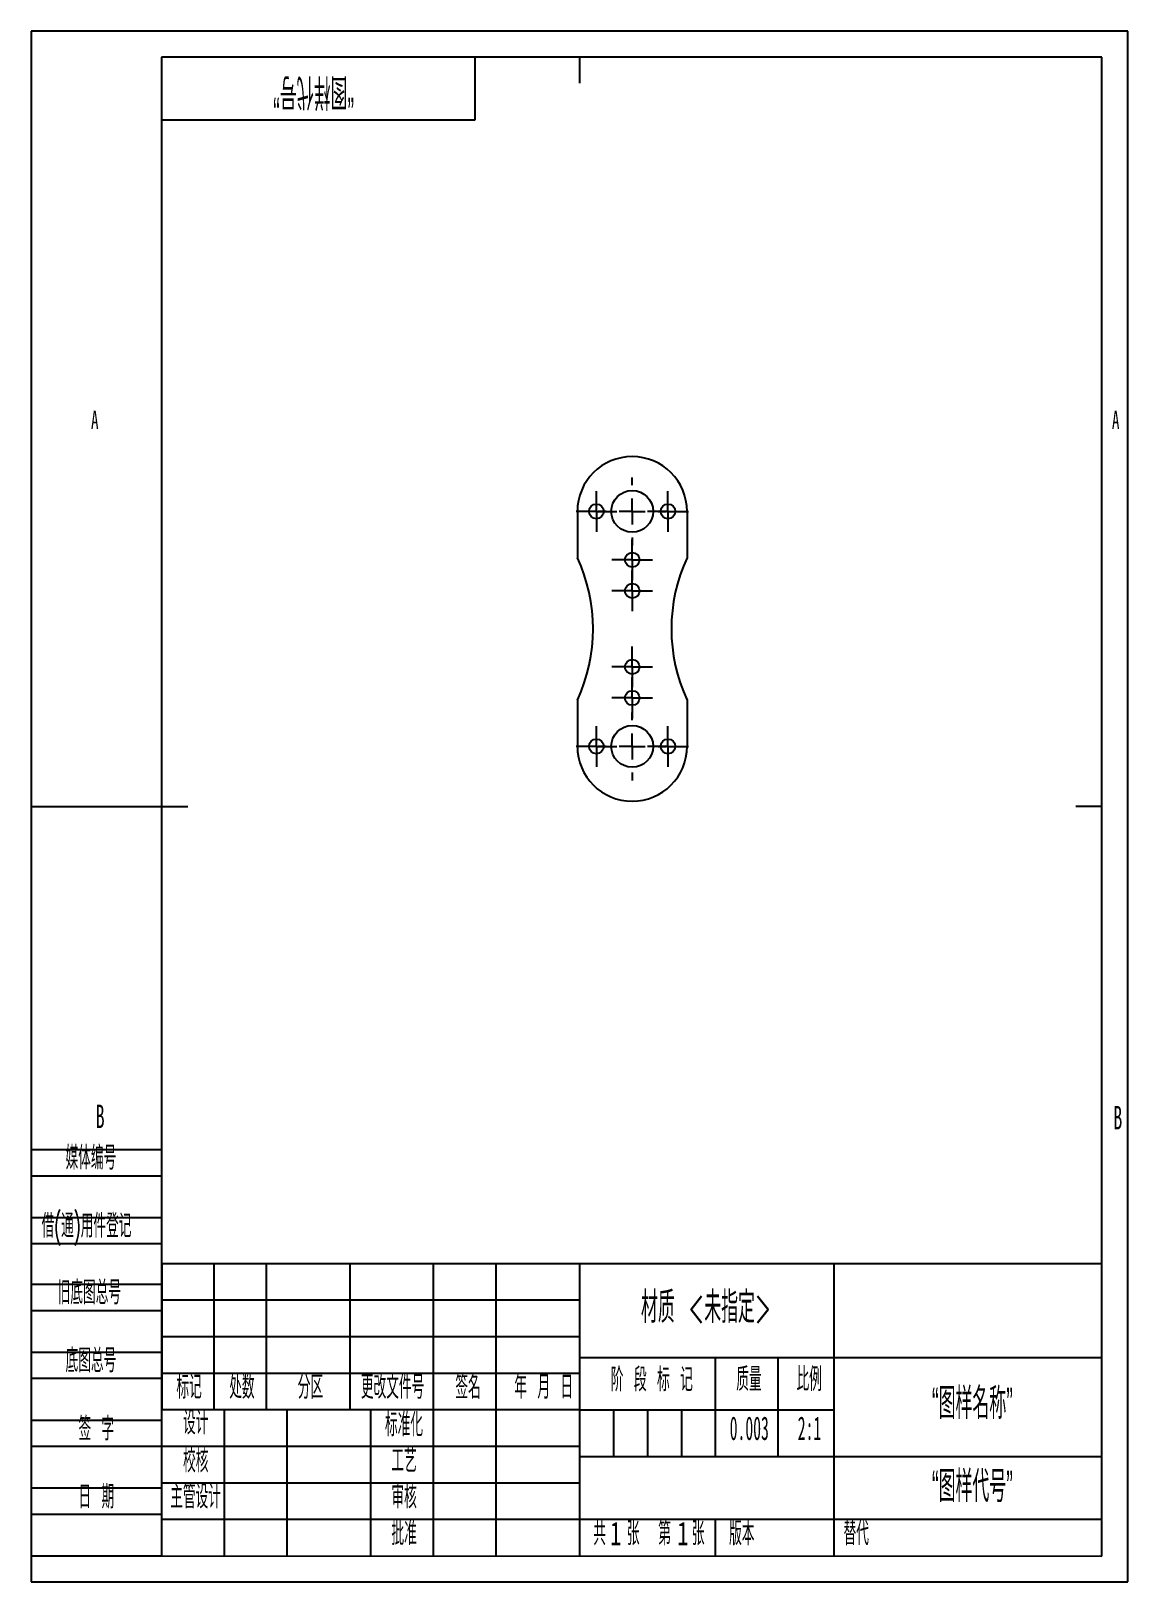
# Model space of a CAD drawing. Header units: millimetres. Extents: x 0 to 210, y 0 to 297.
import ezdxf

# ---------------------------------------------------------------- set-up
doc = ezdxf.new("R2010")
doc.units = ezdxf.units.MM
doc.layers.add('图框', color=7, linetype='Continuous')
doc.layers.add('尺寸', color=7, linetype='Continuous')
doc.styles.add('SLDTEXTSTYLE0', font='TXT', dxfattribs={"width": 0.49, "bigfont": 'bigfont'})
doc.styles.add('SLDTEXTSTYLE1', font='TXT', dxfattribs={"width": 0.494, "bigfont": 'bigfont'})
doc.styles.add('SLDTEXTSTYLE2', font='TXT', dxfattribs={"width": 0.494286, "bigfont": 'bigfont'})
doc.styles.add('SLDTEXTSTYLE3', font='TXT', dxfattribs={"width": 0.495, "bigfont": 'bigfont'})
doc.styles.add('SLDTEXTSTYLE4', font='TXT', dxfattribs={"width": 0.49})
doc.styles.add('SLDTEXTSTYLE5', font='TXT', dxfattribs={"width": 0.56})
doc.styles.add('SLDTEXTSTYLE6', font='TXT', dxfattribs={"width": 0.6})
doc.styles.add('SLDTEXTSTYLE7', font='TXT', dxfattribs={"width": 0.7})

# ---------------------------------------------------------------- blocks, each defined once
blk = doc.blocks.new('SW_CENTERMARKSYMBOL_0')
at = {"layer": '尺寸', "color": 0}
for p, q in [((0, 5), (0, 6.5)), ((-5, 0), (-6.5, 0)), ((0, 0), (-2.5, 0)), ((0, 0), (0, 2.5)), ((0, 0), (0, -2.5)), ((0, 0), (2.5, 0)), ((5, 0), (6.5, 0)), ((0, -5), (0, -6.5))]:
    blk.add_line(p, q, dxfattribs=at)
blk = doc.blocks.new('SW_CENTERMARKSYMBOL_1')
at = {"layer": '尺寸', "color": 0}
for p, q in [((0, 2.5), (0, 3.9)), ((-2.5, 0), (-3.9, 0)), ((0, 0), (-2.5, 0)), ((0, 0), (0, 2.5)), ((0, 0), (0, -2.5)), ((0, 0), (2.5, 0)), ((2.5, 0), (3.9, 0)), ((0, -2.5), (0, -3.9))]:
    blk.add_line(p, q, dxfattribs=at)
blk = doc.blocks.new('SW_CENTERMARKSYMBOL_2')
at = {"layer": '尺寸', "color": 0}
for p, q in [((0, 2.5), (0, 3.9)), ((-2.5, 0), (-3.9, 0)), ((0, 0), (-2.5, 0)), ((0, 0), (0, 2.5)), ((0, 0), (0, -2.5)), ((0, 0), (2.5, 0)), ((2.5, 0), (3.9, 0)), ((0, -2.5), (0, -3.9))]:
    blk.add_line(p, q, dxfattribs=at)
blk = doc.blocks.new('SW_CENTERMARKSYMBOL_3')
at = {"layer": '尺寸', "color": 0}
for p, q in [((0, 2.5), (0, 3.9)), ((-2.5, 0), (-3.9, 0)), ((0, 0), (-2.5, 0)), ((0, 0), (0, 2.5)), ((0, 0), (0, -2.5)), ((0, 0), (2.5, 0)), ((2.5, 0), (3.9, 0)), ((0, -2.5), (0, -3.9))]:
    blk.add_line(p, q, dxfattribs=at)
blk = doc.blocks.new('SW_CENTERMARKSYMBOL_4')
at = {"layer": '尺寸', "color": 0}
for p, q in [((0, 5), (0, 6.5)), ((-5, 0), (-6.5, 0)), ((0, 0), (-2.5, 0)), ((0, 0), (0, 2.5)), ((0, 0), (0, -2.5)), ((0, 0), (2.5, 0)), ((5, 0), (6.5, 0)), ((0, -5), (0, -6.5))]:
    blk.add_line(p, q, dxfattribs=at)
blk = doc.blocks.new('SW_CENTERMARKSYMBOL_5')
at = {"layer": '尺寸', "color": 0}
for p, q in [((0, 2.5), (0, 3.9)), ((-2.5, 0), (-3.9, 0)), ((0, 0), (-2.5, 0)), ((0, 0), (0, 2.5)), ((0, 0), (0, -2.5)), ((0, 0), (2.5, 0)), ((2.5, 0), (3.9, 0)), ((0, -2.5), (0, -3.9))]:
    blk.add_line(p, q, dxfattribs=at)
blk = doc.blocks.new('SW_CENTERMARKSYMBOL_6')
at = {"layer": '尺寸', "color": 0}
for p, q in [((0, 2.5), (0, 3.9)), ((-2.5, 0), (-3.9, 0)), ((0, 0), (-2.5, 0)), ((0, 0), (0, 2.5)), ((0, 0), (0, -2.5)), ((0, 0), (2.5, 0)), ((2.5, 0), (3.9, 0)), ((0, -2.5), (0, -3.9))]:
    blk.add_line(p, q, dxfattribs=at)
blk = doc.blocks.new('SW_CENTERMARKSYMBOL_7')
at = {"layer": '尺寸', "color": 0}
for p, q in [((0, 2.5), (0, 3.9)), ((-2.5, 0), (-3.9, 0)), ((0, 0), (-2.5, 0)), ((0, 0), (0, 2.5)), ((0, 0), (0, -2.5)), ((0, 0), (2.5, 0)), ((2.5, 0), (3.9, 0)), ((0, -2.5), (0, -3.9))]:
    blk.add_line(p, q, dxfattribs=at)
blk = doc.blocks.new('SW_CENTERMARKSYMBOL_8')
at = {"layer": '尺寸', "color": 0}
for p, q in [((0, 2.5), (0, 3.9)), ((-2.5, 0), (-3.9, 0)), ((0, 0), (-2.5, 0)), ((0, 0), (0, 2.5)), ((0, 0), (0, -2.5)), ((0, 0), (2.5, 0)), ((2.5, 0), (3.9, 0)), ((0, -2.5), (0, -3.9))]:
    blk.add_line(p, q, dxfattribs=at)
blk = doc.blocks.new('SW_CENTERMARKSYMBOL_9')
at = {"layer": '尺寸', "color": 0}
for p, q in [((0, 2.5), (0, 3.9)), ((-2.5, 0), (-3.9, 0)), ((0, 0), (-2.5, 0)), ((0, 0), (0, 2.5)), ((0, 0), (0, -2.5)), ((0, 0), (2.5, 0)), ((2.5, 0), (3.9, 0)), ((0, -2.5), (0, -3.9))]:
    blk.add_line(p, q, dxfattribs=at)

msp = doc.modelspace()

# ---------------------------------------------------------------- linework, layer by layer
at = {"color": 7, "linetype": 'Continuous', "lineweight": 25}
for p, q in [((104.59, 205.01), (104.59, 196.14)), ((125.59, 205.01), (125.59, 196.14)), ((104.59, 168.87), (104.59, 160.01)), ((125.59, 168.87), (125.59, 160.01))]:
    msp.add_line(p, q, dxfattribs=at)
for centre, radius in [((115.09, 205.01), 4), ((108.23, 205.01), 1.4), ((121.94, 205.01), 1.4), ((115.09, 195.74), 1.4), ((115.09, 189.79), 1.4), ((115.09, 175.23), 1.4), ((115.09, 169.28), 1.4), ((115.09, 160.01), 4), ((108.23, 160.01), 1.4), ((121.94, 160.01), 1.4)]:
    msp.add_circle(centre, radius, dxfattribs=at)
for centre, radius, start, end in [((115.09, 205.01), 10.5, 0, 180), ((75.09, 182.51), 32.5, 335.1884, 24.8116), ((155.09, 182.51), 32.5, 155.1884, 204.8116), ((115.09, 160.01), 10.5, 180, 0)]:
    msp.add_arc(centre, radius, start, end, dxfattribs=at)
at = {"layer": '图框'}
for p, q in [((210, 297), (0, 297)), ((0, 297), (0, 0)), ((210, 0), (210, 297)), ((0, 82.79), (25, 82.79)), ((0, 77.79), (25, 77.79)), ((0, 69.79), (25, 69.79)), ((0, 64.79), (25, 64.79)), ((25.01, 61.02), (25, 5.02)), ((0, 57), (25, 57)), ((25, 54), (105, 54)), ((0, 52), (25, 52)), ((25, 47), (105, 47)), ((0, 44), (25, 44)), ((0, 39), (25, 39)), ((111.5, 33), (111.5, 24)), ((118, 33), (118, 24)), ((124.5, 33), (124.5, 24)), ((0, 31), (25, 31)), ((0, 26), (25, 26)), ((0, 18), (25, 18)), ((0, 13), (25, 13)), ((0, 5.03), (25, 5.02)), ((153.69, 5), (153.69, 4.99)), ((0, 0), (210, 0))]:
    msp.add_line(p, q, dxfattribs=at)
at = {"layer": '图框', "lineweight": 25}
for p, q in [((205, 292), (25, 292)), ((25, 292), (25, 5)), ((85, 280), (85, 292)), ((105, 292), (105, 287)), ((205, 4.97), (205, 292)), ((25, 280), (85, 280)), ((0, 148.5), (30, 148.5)), ((205, 148.5), (200, 148.5)), ((25, 61), (205, 61)), ((35, 61), (35, 33)), ((45, 61), (45, 33)), ((61, 61), (61, 33)), ((77, 61), (77, 5)), ((89, 61), (89, 5)), ((105, 61), (105, 5)), ((153.69, 60.99), (153.69, 5)), ((105, 43), (205, 43)), ((131, 43), (131, 24)), ((143, 43), (143, 24)), ((25, 40), (105, 40)), ((25, 33), (105, 33)), ((37, 33), (37, 5)), ((49, 33), (49, 5)), ((65, 33), (65, 5)), ((105.01, 32.99), (153.69, 32.99)), ((25, 26), (105, 26)), ((105, 24), (205, 24)), ((25, 19), (105, 19)), ((25, 12.02), (105, 12.02)), ((105, 12.02), (205, 12.05)), ((131, 12.03), (131, 4.99)), ((25, 5.02), (205, 4.97))]:
    msp.add_line(p, q, dxfattribs=at)

# ---------------------------------------------------------------- block references
at = {"layer": '尺寸'}
for name, p in [('SW_CENTERMARKSYMBOL_4', (115.09, 205.01)), ('SW_CENTERMARKSYMBOL_7', (108.23, 205.01)), ('SW_CENTERMARKSYMBOL_6', (121.94, 205.01)), ('SW_CENTERMARKSYMBOL_5', (115.09, 195.74)), ('SW_CENTERMARKSYMBOL_1', (115.09, 189.79)), ('SW_CENTERMARKSYMBOL_3', (115.09, 175.23)), ('SW_CENTERMARKSYMBOL_8', (115.09, 169.28)), ('SW_CENTERMARKSYMBOL_0', (115.09, 160.01)), ('SW_CENTERMARKSYMBOL_2', (108.23, 160.01)), ('SW_CENTERMARKSYMBOL_9', (121.94, 160.01))]:
    msp.add_blockref(name, p, dxfattribs=at)

# ---------------------------------------------------------------- texts
at = {"layer": '图框', "insert": (54.1, 282.31), "char_height": 6, "attachment_point": 2, "rotation": 180, "style": 'SLDTEXTSTYLE0'}
msp.add_mtext('\\M+18167图样\\M+191E3\\M+18D86\\M+18168', dxfattribs=at)
at = {"layer": '图框'}
for s, insert, char_height, attachment_point, style in [('A', (12.2, 224.3), 3.5, 2, 'SLDTEXTSTYLE6'), ('A', (207.65, 224.3), 3.5, 2, 'SLDTEXTSTYLE6'), ('B', (13.23, 91.41), 4.5, 2, 'SLDTEXTSTYLE5'), ('B', (208.06, 91.16), 4.5, 2, 'SLDTEXTSTYLE5'), ('\\M+1947D\\M+191CC编\\M+18D86', (6.61, 83.48), 4.5, 1, 'SLDTEXTSTYLE0'), ('\\M+18ED8(\\M+192CA)\\M+19770\\M+18C8F\\M+1936F记', (2.02, 70.45), 4.5, 1, 'SLDTEXTSTYLE0'), ('\\M+18B8C\\M+192EA图总\\M+18D86', (5.11, 57.68), 4.5, 1, 'SLDTEXTSTYLE0'), ('\\M+192EA图总\\M+18D86', (6.61, 44.66), 4.5, 1, 'SLDTEXTSTYLE0'), ('标记', (30.26, 39.58), 4.5, 2, 'SLDTEXTSTYLE0'), ('处\\M+19094', (40.38, 39.58), 4.5, 2, 'SLDTEXTSTYLE0'), ('\\M+195AA\\M+18BE6', (53.49, 39.58), 4.5, 2, 'SLDTEXTSTYLE0'), ('\\M+18D58\\M+189FC\\M+195B6\\M+18C8F\\M+18D86', (69.22, 39.58), 4.5, 2, 'SLDTEXTSTYLE0'), ('签\\M+196BC', (83.66, 39.58), 4.5, 2, 'SLDTEXTSTYLE0'), ('\\M+1944E \\M+18C8E \\M+193FA', (98.16, 39.58), 4.5, 2, 'SLDTEXTSTYLE1'), ('阶 \\M+19269 标 记', (118.84, 41.01), 4.5, 2, 'SLDTEXTSTYLE2'), ('质\\M+197CA', (137.44, 41.08), 4.5, 2, 'SLDTEXTSTYLE0'), ('\\M+194E4\\M+197E1', (148.98, 41.08), 4.5, 2, 'SLDTEXTSTYLE0'), ('设计', (31.53, 32.76), 4.5, 2, 'SLDTEXTSTYLE0'), ('标\\M+18F79\\M+189BB', (71.4, 32.38), 4.5, 2, 'SLDTEXTSTYLE0'), ('签 \\M+18E9A', (12.5, 31.58), 4.5, 2, 'SLDTEXTSTYLE0'), ('0.003', (137.5, 31.7), 4.5, 2, 'SLDTEXTSTYLE4'), ('2:1', (149.03, 31.7), 4.5, 2, 'SLDTEXTSTYLE4'), ('\\M+18D5A\\M+18A6A', (31.53, 25.49), 4.5, 2, 'SLDTEXTSTYLE0'), ('\\M+18D48艺', (71.42, 25.49), 4.5, 2, 'SLDTEXTSTYLE0'), ('\\M+193FA \\M+18AFA', (12.5, 18.56), 4.5, 2, 'SLDTEXTSTYLE0'), ('\\M+18EE5\\M+18AC7设计', (31.5, 18.58), 4.5, 2, 'SLDTEXTSTYLE0'), ('审\\M+18A6A', (71.42, 18.59), 4.5, 2, 'SLDTEXTSTYLE0'), ('\\M+194E1\\M+18F79', (71.42, 11.57), 4.5, 2, 'SLDTEXTSTYLE0'), ('\\M+18BA4  张', (112.07, 11.54), 4.5, 2, 'SLDTEXTSTYLE3'), ('\\M+191E6  张', (124.51, 11.54), 4.5, 2, 'SLDTEXTSTYLE3'), ('\\M+194C5\\M+1967B', (136.07, 11.54), 4.5, 2, 'SLDTEXTSTYLE0'), ('\\M+191D6\\M+191E3', (155.55, 11.54), 4.5, 1, 'SLDTEXTSTYLE0'), ('1', (110.85, 11.54), 4.5, 1, 'SLDTEXTSTYLE7'), ('1', (123.72, 11.54), 4.5, 1, 'SLDTEXTSTYLE7')]:
    msp.add_mtext(s, dxfattribs=dict(at, insert=insert, char_height=char_height, attachment_point=attachment_point, style=style))
at = {"layer": '尺寸', "char_height": 6, "attachment_point": 2, "style": 'SLDTEXTSTYLE0'}
for s, insert in [('\\M+18DDE质 <\\M+196A2\\M+18E77\\M+192E8>', (129.19, 55.61)), ('\\M+18167图样\\M+196BC\\M+18FCC\\M+18168', (180.22, 37.21)), ('\\M+18167图样\\M+191E3\\M+18D86\\M+18168', (180.22, 21.3))]:
    msp.add_mtext(s, dxfattribs=dict(at, insert=insert))

doc.saveas('drawing.dxf')
